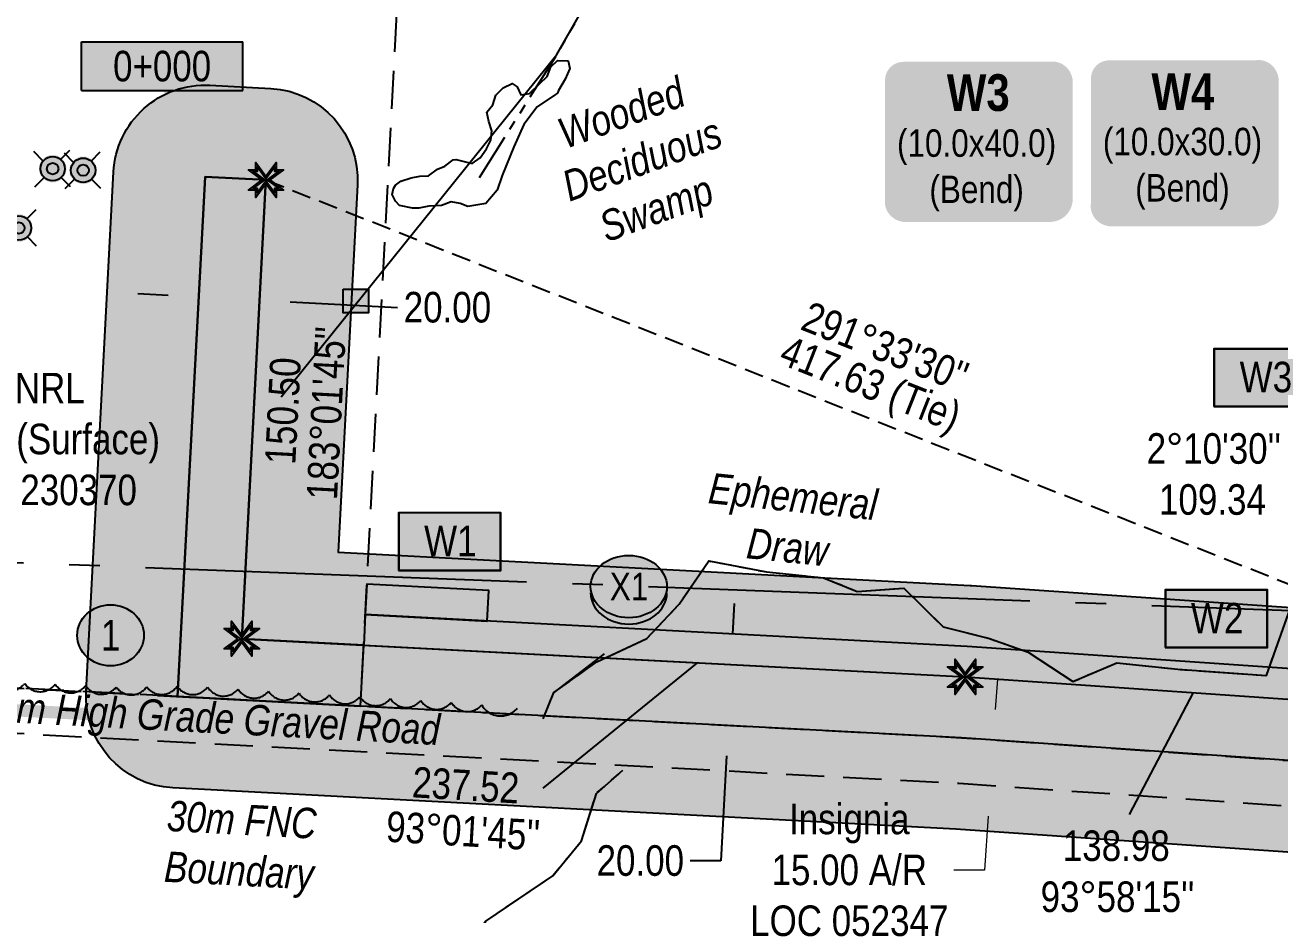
# Model space of a CAD drawing. Extents: x 328899 to 333357, y 6155734 to 6158534.
# Drawn here: x 331078.8 to 331490, y 6156564.6 to 6156856 of the extents above; entities that cross this region are included whole.
import ezdxf
from ezdxf.enums import TextEntityAlignment as Align

# ---------------------------------------------------------------- set-up
doc = ezdxf.new("R2010")
doc.units = 0
doc.header["$LTSCALE"] = 5
doc.header["$PDSIZE"] = 0.5
for name, pattern in [('0', [1, 1, 0]), ('foc-ACCESSROAD', [3.75, 2.5, -1.25]), ('foc-QUARTERLINE', [33, 25, -3, 2, -3]), ('foc-TIELINE', [1.875, 1.25, -0.625]), ('foc-TOPO-ephemeral', [6.25, 3.125, -0.625, 0.625, -0.625, 0.625, -0.625])]:
    doc.linetypes.add(name, pattern=pattern)
doc.layers.get('Defpoints').update_dxf_attribs({"color": 9})
for name, color, linetype in [('AS-ROADS', 254, 'Continuous'), ('AS-UNDERLAY-H', 141, 'Continuous'), ('C-WS', 13, 'foc-ACCESSROAD'), ('C-WS-S', 13, 'Continuous'), ('DETAIL-T', 7, 'Continuous'), ('F-AR', 190, 'foc-ACCESSROAD'), ('L-BD', 7, 'Continuous'), ('L-BD1', 253, 'Continuous'), ('L-MON', 1, 'Continuous'), ('L-QSEC', 8, 'foc-QUARTERLINE'), ('L-TIE', 7, 'foc-TIELINE'), ('P-CROSSINGS', 250, 'Continuous'), ('P-ELEVATION', 7, 'Continuous'), ('P-FNC BUFFER-H 30m', 51, 'Continuous'), ('P-FNC BUFFER-T', 40, 'Continuous'), ('P-PROPOSED', 10, 'Continuous'), ('P-PROPOSED-H', 21, 'Continuous'), ('P-TEMP-BLOCKS', 250, 'Continuous'), ('P-TEMP-BLUE', 146, 'Continuous'), ('P-TXT', 4, 'Continuous'), ('T-BUSH', 110, '0'), ('T-DRAW', 143, 'foc-TOPO-ephemeral'), ('T-WATER-T', 170, 'Continuous'), ('WETLAND', 143, 'Continuous'), ('WETLAND-T', 146, 'Continuous')]:
    doc.layers.add(name, color=color, linetype=linetype)
doc.layers.add('F-AR-T', color=190, linetype='Continuous', lineweight=9)
doc.layers.add('T-TEXT', color=48, linetype='Continuous', lineweight=18)
doc.layers.add('P-EXISTINGDISPO', color=175, linetype='Continuous', plot=False)
doc.layers.add('P-TEMP-BLUE-H', color=7, linetype='Continuous', true_color=0x99e6ff)
doc.styles.add('80', font='ARIALN.TTF', dxfattribs={"height": 10})
doc.styles.add('80CG', font='ARIALN.TTF', dxfattribs={"height": 10})
doc.styles.add('80L', font='ARIALN.TTF', dxfattribs={"height": 10})
doc.styles.add('80LS', font='ARIALNI.TTF', dxfattribs={"height": 10})
doc.styles.add('BOLD', font='ARIALNB.TTF')
doc.styles.add('Crossing', font='ARIALN.TTF', dxfattribs={"height": 10})
doc.styles.add('foc-LtypeFont', font='ARIALN.TTF', dxfattribs={"height": 7.349999999999999})
doc.styles.add('Legend', font='ARIALN.TTF')
doc.linetypes.add('foc-TOPO-flowdirection-NOLINE', pattern='A,0,[">",foc-LtypeFont,S=0.3,R=0,X=0,Y=-0.945],-20,[">",foc-LtypeFont,S=0.3,R=0,X=0,Y=-0.945],0', length=20)
doc.dimstyles.new('Compass 5 000', dxfattribs={"dimscale": 5, "dimtxt": 9, "dimasz": 2, "dimexe": 0.2, "dimexo": 0.0625, "dimgap": 0.5, "dimtad": 0, "dimtih": 1, "dimtoh": 1, "dimzin": 0, "dimdsep": 46, "dimtxsty": '80CG', "dimcen": 0.1, "dimse1": 1, "dimse2": 1, "dimclrd": 256, "dimclrt": 256, "dimaunit": 1, "dimadec": 4, "dimazin": 0, "dimtfac": 0.06, "dimtofl": 0, "dimtmove": 0, "dimatfit": 1, "dimfxl": 0.2, "dimtolj": 1, "dimtzin": 0, "dimlwd": -1, "dimarcsym": 0})

# ---------------------------------------------------------------- blocks, each defined once
blk = doc.blocks.new('*U38')
h = blk.add_hatch(color=111)
h.dxf.hatch_style = 1
h.paths.add_polyline_path([(-26.5, 8), (26.50000000000001, 7.999999999999999), (26.50000000000001, -8.000000000000004), (-26.5, -8)])
for p, q in [((-26.5, -8), (-26.5, 8)), ((-26.5, 8), (26.50000000000001, 7.999999999999999)), ((26.50000000000001, -8.000000000000004), (26.50000000000001, 7.999999999999999)), ((-26.5, -8), (26.50000000000001, -8.000000000000004))]:
    blk.add_line(p, q)
at = {"layer": 'P-ELEVATION', "color": 7, "flags": 128}
blk.add_lwpolyline([(0, 0, 9.999999999999998, 0, 0), (24.0722806114397, -36.80381464245291, 0, 0, 0)], format="xyseb", dxfattribs=at)
at = {"layer": 'P-ELEVATION', "style": 'Legend'}
blk.add_attdef('STATION', text='', height=10, dxfattribs=at).set_placement((0, 0), align=Align.MIDDLE_CENTER)
blk = doc.blocks.new('*D49')
at = {"layer": 'Defpoints', "color": 0, "transparency": 16777216}
for p in [(331396.130847974, 6156621.889639738), (331441.3405408706, 6156618.758263351), (331440.3034289852, 6156603.784812684)]:
    blk.add_point(p, dxfattribs=at)
at = {"layer": 'F-AR-T', "transparency": 16777216}
for p, q in [((331396.8218263562, 6156631.865738618), (331397.5128047385, 6156641.841837499)), ((331394.4027577064, 6156596.94009019), (331393.1803701812, 6156579.291696067)), ((331393.1803701812, 6156579.291696067), (331383.1803701812, 6156579.291696066))]:
    blk.add_line(p, q, dxfattribs=at)
for points in [[(331395.1591432095, 6156631.980901682), (331398.484509503, 6156631.750575555), (331396.130847974, 6156621.889639738)], [(331392.7400745596, 6156597.055253253), (331396.0654408531, 6156596.824927126), (331395.0937360886, 6156606.916189071)]]:
    blk.add_solid(points, dxfattribs=at)
at = {"layer": 'F-AR-T', "transparency": 16777216, "insert": (331348.8795516264, 6156579.291696067), "char_height": 10, "attachment_point": 5, "style": '80CG'}
blk.add_mtext('\\A1;Insignia\\P15.00 A/R\\PLOC 052347', dxfattribs=at)
blk = doc.blocks.new('*D52')
at = {"layer": 'Defpoints', "color": 0, "transparency": 16777216}
for p in [(331137.4514500679, 6156799.737506468), (331157.419834824, 6156798.68561601), (331155.6953231297, 6156765.948639677)]:
    blk.add_point(p, dxfattribs=at)
at = {"layer": 'P-TXT', "transparency": 16777216}
for p, q in [((331125.7407843139, 6156767.526578701), (331115.7546302541, 6156768.052627266)), ((331165.6814771895, 6156765.422591111), (331200.8300299325, 6156763.571042891))]:
    blk.add_line(p, q, dxfattribs=at)
for points in [[(331125.8284590749, 6156769.190937712), (331125.6531095529, 6156765.862219691), (331135.7269383736, 6156767.000530135)], [(331165.7691519505, 6156767.086950121), (331165.5938024285, 6156763.758232101), (331155.6953231297, 6156765.948639677)]]:
    blk.add_solid(points, dxfattribs=at)
at = {"layer": 'P-TXT', "transparency": 16777216, "insert": (331217.2215715424, 6156763.571042892), "char_height": 10, "attachment_point": 5, "style": '80CG'}
blk.add_mtext('\\A1;20.00', dxfattribs=at)
blk = doc.blocks.new('WC2')
at = {"layer": 'L-MON'}
h = blk.add_hatch(color=255, dxfattribs=at)
h.dxf.hatch_style = 1
edge = h.paths.add_edge_path()
edge.add_arc((0, 0), 0.9, 0, 360)
at = {"layer": 'L-MON', "color": 13, "flags": 128}
for points in [[(-0.6221317521849414, 0.5029434191528708), (-1.231742929972825, 1.120400313986465)], [(0.520062408526428, 0.6078939803410321), (1.126191209594253, 1.206321005010977)], [(-1.178786742850207, -1.184577638516203), (-0.558809822468902, -0.5724784557241946)], [(1.159155713539803, -1.184577638516203), (0.5567817565752193, -0.5744511079974473)]]:
    blk.add_lwpolyline(points, dxfattribs=at)
at = {"layer": 'L-MON', "color": 13}
for radius in [0.8, 0.3730220647719884]:
    blk.add_circle((0, 0), radius, dxfattribs=at)
blk = doc.blocks.new('TEMP')
h = blk.add_hatch(color=255)
h.dxf.hatch_style = 1
h.paths.add_polyline_path([(-5.274161e-10, 0.2514284397220763), (-0.6656854269836912, 1.152061669657268), (-0.6656854269836914, 0.6656854303339061), (-1.152061663105632, 0.6656854303339061), (-0.2514284404497629, 5.273253e-10), (-1.152061661774314, -0.665685419564579), (-0.6656854224511335, -0.6656854195645793), (-0.6656854224511335, -1.152061655686338), (-5.273251e-10, -0.2514284436956587), (0.6656854183820542, -1.152061663420681), (0.6656854183820542, -0.6656854208922597), (1.152061656810019, -0.6656854053035205), (0.2514284429676993, 5.273253e-10), (1.152061671303363, 0.6656854258011663), (0.6656854287749412, 0.6656854258011663), (0.6656854131859291, 1.15206166422904)])
h.paths.add_polyline_path([(0.5656854229146121, 0.8485281473411305), (0.5656854319800914, 0.5656854258011663), (0.8485281444547581, 0.5656854258011663), (0.0831890339399251, 0), (0.8485281399220186, -0.5656854150320215), (0.5656854183820542, -0.5656854240973189), (0.5656854183820542, -0.8485281365719859), (0, -0.08318903609469999), (-0.5656854224511337, -0.8485281320390644), (-0.5656854224511337, -0.5656854195645792), (-0.8485281349258001, -0.5656854195645794), (-0.0831890328488955, 0), (-0.8485281394583584, 0.5656854303339058), (-0.5656854269836913, 0.5656854303339061), (-0.5656854269836913, 0.8485281428085727), (0, 0.0831890306941206)], flags=16)
h = blk.add_hatch(color=1)
h.dxf.hatch_style = 1
h.paths.add_polyline_path([(0, 0.0831890306941205), (-0.5656854269836911, 0.8485281428085727), (-0.5656854269836912, 0.5656854303339061), (-0.8485281394583578, 0.5656854303339061), (-0.0831890328488953, -1e-16), (-0.8485281349258001, -0.5656854195645793), (-0.5656854224511337, -0.5656854195645793), (-0.5656854224511337, -0.848528132039064), (0, -0.08318903609469999), (0.5656854183820542, -0.8485281365719856), (0.5656854183820542, -0.5656854240973191), (0.8485281399220184, -0.5656854150320213), (0.0831890339399251, -1e-16), (0.8485281444547581, 0.5656854258011663), (0.5656854319800914, 0.5656854258011663), (0.5656854229146121, 0.8485281473411308)])
at = {"color": 1}
for p, q in [((-0.0831890328488953, 0), (0.0831890339399252, 0)), ((0, 0.0831890306941205), (0, -0.08318903609469999))]:
    blk.add_line(p, q, dxfattribs=at)
at = {"color": 255, "flags": 128}
blk.add_lwpolyline([(-0.251428440449763, 5.27325e-10), (-1.152061663105632, 0.6656854303339061), (-0.6656854269836914, 0.6656854303339061), (-0.6656854269836914, 1.152061669657268), (-5.274159999999999e-10, 0.2514284397220763), (0.6656854131859291, 1.15206166422904), (0.6656854287749412, 0.6656854258011663), (1.152061671303363, 0.6656854258011663), (0.2514284429676991, 5.27325e-10), (1.152061656810019, -0.6656854053035204), (0.6656854183820542, -0.6656854208922596), (0.6656854183820542, -1.152061663420681), (-5.27325e-10, -0.2514284436956586), (-0.6656854224511335, -1.152061655686338), (-0.6656854224511335, -0.6656854195645793), (-1.152061661774314, -0.6656854195645793)], close=True, dxfattribs=at)
at = {"color": 1, "flags": 128}
blk.add_lwpolyline([(-0.0831890328488953, 0), (-0.8485281394583578, 0.5656854303339061), (-0.5656854269836913, 0.5656854303339061), (-0.5656854269836913, 0.8485281428085727), (0, 0.0831890306941205), (0.5656854229146121, 0.8485281473411305), (0.5656854319800914, 0.5656854258011663), (0.8485281444547581, 0.5656854258011663), (0.0831890339399252, 0), (0.8485281399220184, -0.5656854150320214), (0.5656854183820542, -0.5656854240973189), (0.5656854183820542, -0.8485281365719856), (0, -0.08318903609469999), (-0.5656854224511335, -0.848528132039064), (-0.5656854224511335, -0.5656854195645792), (-0.8485281349258001, -0.5656854195645792)], close=True, dxfattribs=at)
blk = doc.blocks.new('*U65')
at = {"layer": 'P-ELEVATION'}
h = blk.add_hatch(color=111, dxfattribs=at)
h.dxf.hatch_style = 1
edge = h.paths.add_edge_path()
edge.add_ellipse((0, 0), major_axis=(-10.94338366431845, 0), ratio=0.9137941524069553, start_angle=0, end_angle=360)
at = {"layer": 'P-ELEVATION', "color": 7, "flags": 128}
blk.add_lwpolyline([(0, 0, 5.000000000000001, 0, 0), (32.50822499018151, -10.55989842207915, 0, 0, 0)], format="xyseb", dxfattribs=at)
at = {"layer": 'P-ELEVATION', "color": 7}
blk.add_ellipse((0, 0), major_axis=(-10.94338366431845, 0), ratio=0.9137941524069553, dxfattribs=at)
at = {"layer": 'P-ELEVATION', "style": '80'}
blk.add_attdef('BEND', text='', height=10, dxfattribs=at).set_placement((0, 0), align=Align.MIDDLE_CENTER)
blk = doc.blocks.new('Temporary Area')
at = {"true_color": 0x99e6ff}
h = blk.add_hatch(color=141, dxfattribs=at)
h.dxf.hatch_style = 1
h.paths.add_polyline_path([(-16.82711371331243, -9.436567862801894), (16.33187767662457, -9.436567862801894), (16.33187767662457, 9.053714016554295), (-16.82711371331243, 9.053714016554295)])
at = {"color": 250}
for points in [[(-17.02711371331247, -9.636567862801712), (16.53187767662462, -9.636567862801712), (16.53187767662462, 9.253714016554113), (-17.02711371331247, 9.253714016554113)], [(-16.92711371331245, -9.536567862801803), (16.43187767662459, -9.536567862801803), (16.43187767662459, 9.153714016554204), (-16.92711371331245, 9.153714016554204)]]:
    blk.add_lwpolyline(points, close=True, dxfattribs=at)
at = {"color": 250, "style": '80L'}
blk.add_attdef('TEMPORARY', text='', height=9, dxfattribs=at).set_placement((0.001048257894581184, -0.1484938545327168), align=Align.MIDDLE_CENTER)
blk = doc.blocks.new('*U68')
at = {"true_color": 0x99e6ff}
h = blk.add_hatch(color=141, dxfattribs=at)
edge = h.paths.add_edge_path()
edge.add_line((-23.99999999999999, -34.37422213796526), (23.99999999999998, -34.37422213796526))
edge.add_arc((23.99999999999998, -28.37422213796526), 6, 270, 360)
edge.add_line((29.99999999999998, -28.37422213796526), (29.99999999999998, 12.5))
edge.add_arc((23.99999999999998, 12.5), 6, 0, 90)
edge.add_line((23.99999999999998, 18.5), (-23.99999999999998, 18.5))
edge.add_arc((-23.99999999999998, 12.5), 6, 90, 180)
edge.add_line((-29.99999999999998, 12.5), (-29.99999999999999, -28.37422213796526))
edge.add_arc((-23.99999999999999, -28.37422213796526), 6.000000000000004, 180, 270)
at = {"color": 250, "flags": 128}
blk.add_lwpolyline([(-23.99999999999999, -34.37422213796526, 3, 3, 0), (23.99999999999998, -34.37422213796526, 3, 3, 0.414213562373095), (29.99999999999998, -28.37422213796526, 3, 3, 0), (29.99999999999998, 12.5, 3, 0, 0.414213562373095), (23.99999999999998, 18.5, 0, 0, 0), (-23.99999999999998, 18.5, 0, 0, 0.414213562373095), (-29.99999999999998, 12.5, 0, 0, 0), (-29.99999999999999, -28.37422213796526, 0, 3, 0.414213562373095)], format="xyseb", close=True, dxfattribs=at)
at = {"flags": 128}
blk.add_lwpolyline([(-17.86030001611709, -9.179961117798744, 0, 7.5, 0), (-3.398394867633905e-15, 0, 0, 0, 0)], format="xyseb", dxfattribs=at)
at = {"color": 250}
for tag, p, height, style in [('TEMP_AREA_W1_001', (-9.212824010914055, 2.244292974654144), 12, 'BOLD'), ('ENTER_TEXT_001', (-30.65893587994544, -12.62358668049049), 9, '80')]:
    blk.add_attdef(tag, p, '', height=height, dxfattribs=dict(at, style=style))
blk = doc.blocks.new('*U69')
at = {"true_color": 0x99e6ff}
h = blk.add_hatch(color=141, dxfattribs=at)
edge = h.paths.add_edge_path()
edge.add_line((-23.99999999999999, -32.44941160175949), (23.99999999999998, -32.44941160175949))
edge.add_arc((23.99999999999998, -26.44941160175949), 6, 270, 360)
edge.add_line((29.99999999999998, -26.44941160175949), (29.99999999999998, 12.5))
edge.add_arc((23.99999999999998, 12.5), 6, 0, 90)
edge.add_line((23.99999999999998, 18.5), (-23.99999999999998, 18.5))
edge.add_arc((-23.99999999999998, 12.5), 6, 90, 180)
edge.add_line((-29.99999999999998, 12.5), (-29.99999999999999, -26.44941160175949))
edge.add_arc((-23.99999999999999, -26.44941160175949), 6.000000000000004, 180, 270)
at = {"color": 250, "flags": 128}
blk.add_lwpolyline([(-23.99999999999999, -32.44941160175949, 3, 3, 0), (23.99999999999998, -32.44941160175949, 3, 3, 0.414213562373095), (29.99999999999998, -26.44941160175949, 3, 3, 0), (29.99999999999998, 12.5, 3, 0, 0.414213562373095), (23.99999999999998, 18.5, 0, 0, 0), (-23.99999999999998, 18.5, 0, 0, 0.414213562373095), (-29.99999999999998, 12.5, 0, 0, 0), (-29.99999999999999, -26.44941160175949, 0, 3, 0.414213562373095)], format="xyseb", close=True, dxfattribs=at)
at = {"flags": 128}
blk.add_lwpolyline([(-17.86030001611709, -9.179961117798744, 0, 7.5, 0), (-3.398394867633905e-15, 0, 0, 0, 0)], format="xyseb", dxfattribs=at)
at = {"color": 250}
for tag, p, height, style in [('TEMP_AREA_W1_001', (-9.212824010914055, 2.244292974654144), 12, 'BOLD'), ('ENTER_TEXT_001', (-30.65893587994544, -12.62358668049049), 9, '80')]:
    blk.add_attdef(tag, p, '', height=height, dxfattribs=dict(at, style=style))
blk = doc.blocks.new('xing2')
h = blk.add_hatch(color=50)
h.dxf.hatch_style = 1
edge = h.paths.add_edge_path()
edge.add_ellipse((0, 0), major_axis=(-12.5, 0), ratio=0.8162973455633619, start_angle=0, end_angle=360)
h = blk.add_hatch(color=250)
h.dxf.hatch_style = 1
edge = h.paths.add_edge_path()
edge.add_ellipse((0, -2.047489049626165), major_axis=(-12.5, 0), ratio=0.8162973455633619, start_angle=0, end_angle=180)
edge.add_line((12.5, -2.047489049626165), (12.5, 0))
edge.add_ellipse((0, 0), major_axis=(-12.5, 0), ratio=0.8162973455633619, start_angle=0, end_angle=180, ccw=False)
edge.add_line((-12.5, 0), (-12.5, -2.047489049626165))
at = {"color": 250}
blk.add_ellipse((0, 0), major_axis=(-12.5, 0), ratio=0.8162973455633619, dxfattribs=at)
blk.add_ellipse((0, -2.047489049626165), major_axis=(-12.5, 0), ratio=0.8162973455633619, start_param=0, end_param=3.141592653589793, dxfattribs=at)
at = {"color": 250, "style": 'Crossing'}
blk.add_attdef('CROSSING', text='', height=9, dxfattribs=at).set_placement((0.08916442567715421, 0.0199513138486509), align=Align.MIDDLE_CENTER)
at = {"color": 250, "style": 'Crossing', "flags": 1}
for tag, p in [('OWNER', (0.08916442567715421, -12.49201765665748)), ('DESCRIPTION', (0.08916442567715421, -25.770021277247)), ('LOCATION', (0.08916442567715421, -39.30337514164421)), ('DWG_REF', (0.08916442567715421, -52.83672900604233))]:
    blk.add_attdef(tag, text='', height=9, dxfattribs=at).set_placement(p, align=Align.MIDDLE_CENTER)
blk = doc.blocks.new('*D89')
at = {"layer": 'Defpoints', "color": 0, "transparency": 16777216}
for p in [(331310.1916441294, 6156646.615371146), (331320.6012988269, 6156646.066877975), (331319.5500108577, 6156626.114861575)]:
    blk.add_point(p, dxfattribs=at)
at = {"layer": 'P-TXT', "transparency": 16777216}
for p, q in [((331310.7178223477, 6156656.601518375), (331311.2440005659, 6156666.587665604)), ((331308.6141779419, 6156616.677207517), (331306.8050182646, 6156582.341816442)), ((331306.8050182646, 6156582.341816442), (331296.8050182645, 6156582.341816442))]:
    blk.add_line(p, q, dxfattribs=at)
for points in [[(331309.0534644761, 6156656.689214745), (331312.3821802192, 6156656.513822005), (331310.1916441294, 6156646.615371146)], [(331306.9498200704, 6156616.764903886), (331310.2785358134, 6156616.589511147), (331309.1403561602, 6156626.663354746)]]:
    blk.add_solid(points, dxfattribs=at)
at = {"layer": 'P-TXT', "transparency": 16777216, "insert": (331280.4134766546, 6156582.341816443), "char_height": 10, "attachment_point": 5, "style": '80CG'}
blk.add_mtext('\\A1;20.00', dxfattribs=at)

msp = doc.modelspace()

# ---------------------------------------------------------------- hatches: boundary and pattern name
at = {"layer": 'AS-UNDERLAY-H'}
h = msp.add_hatch(color=256, dxfattribs=at)
h.dxf.hatch_style = 1
h.paths.add_polyline_path([(331183.018857161, 6156769.563629621), (331191.3338202525, 6156769.563629621), (331191.3338202525, 6156761.850110744), (331183.018857161, 6156761.850110744)])
at = {"layer": 'P-FNC BUFFER-H 30m'}
h = msp.add_hatch(color=256, dxfattribs=at)
h.dxf.hatch_style = 1
edge = h.paths.add_edge_path()
edge.add_line((332289.7991800788, 6157024.455559641), (332365.1867787196, 6156864.436049231))
edge.add_line((332365.1867787196, 6156864.436049231), (332459.791656351, 6156909.008017061))
edge.add_arc((332472.5752728845, 6156881.874539749), 29.99410680017081, 25.226913907498613, 115.22691390715539, ccw=False)
edge.add_line((332499.7087501967, 6156894.658156282), (332506.1005584634, 6156881.091417626))
edge.add_arc((332478.9670811515, 6156868.307801092), 29.99410680019611, -64.7735195665457, 25.22691390934449, ccw=False)
edge.add_line((332491.7504924048, 6156841.174227065), (332351.9198955119, 6156775.295989863))
edge.add_arc((332339.1364842584, 6156802.429563889), 29.99410679973987, 205.2252623869749, 295.2264804338565, ccw=False)
edge.add_line((332312.0026384766, 6156789.646729467), (332238.7474642746, 6156945.143901236))
edge.add_line((332238.7474642746, 6156945.143901237), (331695.5779360043, 6156689.228027062))
edge.add_arc((331682.7939931321, 6156716.361350621), 29.99410679971202, 267.81965160257363, 295.2276030149962, ccw=False)
edge.add_line((331681.6528651051, 6156686.388958832), (331577.7790465242, 6156690.343709148))
edge.add_line((331577.7790465242, 6156690.343709148), (331574.9335603773, 6156610.512903241))
edge.add_arc((331544.9584890768, 6156611.581333519), 29.99410679998337, 266.0378283350558, 357.9586156875975, ccw=False)
edge.add_line((331542.8859611478, 6156581.658915991), (331383.823260166, 6156592.676137107))
edge.add_line((331383.823260166, 6156592.676137107), (331127.2556621232, 6156606.194892488))
edge.add_arc((331128.8338866906, 6156636.14744914), 29.9941068002374, 176.9845718745848, 266.98382800908223, ccw=False)
edge.add_line((331098.881309552, 6156637.725284835), (331107.8488527805, 6156807.959125333))
edge.add_arc((331137.8014299191, 6156806.381289638), 29.994106799993, 86.98457187189712, 176.9845718745848, ccw=False)
edge.add_line((331139.3792656165, 6156836.333866776), (331159.3476503755, 6156835.281976311))
edge.add_arc((331157.7698146782, 6156805.329399171), 29.9941068007608, -3.0154281254210105, 86.98457187210158, ccw=False)
edge.add_line((331187.7223918167, 6156803.751563475), (331181.3845406067, 6156683.438036762))
edge.add_line((331181.3845406066, 6156683.438036762), (331388.4439858273, 6156672.527906213))
edge.add_arc((331386.8657612912, 6156642.57534956), 29.99410679952287, 86.03782839663091, 86.98382806879061, ccw=False)
edge.add_line((331388.938289188, 6156672.49776709), (331496.8414743954, 6156665.02402722))
edge.add_line((331496.8414743954, 6156665.02402722), (331499.630564349, 6156743.272624177))
edge.add_arc((331529.6056356496, 6156742.204193898), 29.99410680004152, 87.81965159912988, 177.9586156876015, ccw=False)
edge.add_line((331530.7467636784, 6156772.176585687), (331672.5148485456, 6156766.779100682))
edge.add_line((331672.5148485456, 6156766.779100682), (332212.7154244664, 6157021.29620406))
edge.add_line((332212.7154244662, 6157021.29620406), (332247.9749435509, 6157037.907560405))
edge.add_line((332247.9749435509, 6157037.907560406), (332249.8823158264, 6157038.806155775))
edge.add_arc((332262.6654609548, 6157011.67245637), 29.99410679994406, 25.225830092916112, 115.22591847965961, ccw=False)
at = {"layer": 'P-PROPOSED-H'}
h = msp.add_hatch(color=256, dxfattribs=at)
h.dxf.hatch_style = 1
h.paths.add_polyline_path([(332262.6654609549, 6157011.67245637), (332350.8364046757, 6156824.518713567), (332472.5752728846, 6156881.874539749), (332478.9670811514, 6156868.307801093), (332339.1364842585, 6156802.429563889), (332253.0982176451, 6156985.061129072), (332234.022, 6156976.073999997), (331682.7939931342, 6156716.361350622), (331548.8749999995, 6156721.459999998), (331544.9584890768, 6156611.581333519), (331385.6487608224, 6156622.61566458), (331128.8338866906, 6156636.14744914), (331137.8014299191, 6156806.381289638), (331157.7698146781, 6156805.329399172), (331149.854148256, 6156655.063684189), (331386.8657612598, 6156642.575349561), (331525.7116832031, 6156632.958411002), (331529.6056356495, 6156742.204193897), (331678.6824068707, 6156736.528447921), (332225.4993697854, 6156994.162881655), (332260.7580886736, 6157010.773860999)])
at = {"layer": 'P-TEMP-BLUE-H'}
h = msp.add_hatch(color=256, dxfattribs=at)
h.dxf.hatch_style = 1
h.paths.add_polyline_path([(332262.6654609547, 6157011.67245637), (332258.4005437866, 6157020.715200161), (332221.2383214096, 6157003.207448089), (331676.6265540959, 6156746.611998868), (331519.9709534745, 6156752.576290848), (331516.0882802673, 6156643.646949737), (331387.4742614817, 6156652.555192052), (331190.3168356943, 6156662.943577146), (331189.7908904621, 6156652.959384765), (331386.8657612602, 6156642.575349561), (331525.7116832034, 6156632.958410996), (331529.6056356495, 6156742.204193897), (331678.6824068707, 6156736.528447921), (332225.4993697857, 6156994.162881649)])
h = msp.add_hatch(color=256, dxfattribs=at)
h.dxf.hatch_style = 1
h.paths.add_polyline_path([(331230.7796527527, 6156670.823463152), (331190.8427809267, 6156672.927769447), (331190.3168356927, 6156662.943577066), (331230.2535778942, 6156660.839277642)])

# ---------------------------------------------------------------- linework, layer by layer
at = {"layer": 'AS-ROADS', "const_width": 3.999999999999905, "flags": 128}
msp.add_lwpolyline([(331393.3028647092, 6156614.509047233), (331216.873, 6156625.011), (331188.7419999965, 6156626.291999988), (331161.6759999992, 6156627.329), (331134.532, 6156628.733999988), (331103.858, 6156630.128999988), (331067.356, 6156632.059999987), (331034.864, 6156633.591), (330989.0699999965, 6156635.79), (330961.993, 6156637.056), (330924.74, 6156638.687), (330894.2169999965, 6156640.342999988), (330868.267, 6156641.823999988), (330666.8251733569, 6156652.201900042)], dxfattribs=at)
at = {"layer": 'AS-UNDERLAY-H'}
msp.add_lwpolyline([(331183.018857161, 6156769.563629621), (331191.3338202525, 6156769.563629621), (331191.3338202525, 6156761.850110744), (331183.018857161, 6156761.850110744)], close=True, dxfattribs=at)
at = {"layer": 'C-WS', "flags": 128}
msp.add_lwpolyline([(330941.6199999965, 6156917.55), (330925.8469999965, 6156903.356), (330912.3609999965, 6156647.557), (331188.7389999992, 6156632.991), (331202.477, 6156893.784), (331193.017, 6156904.287999988)], close=True, dxfattribs=at)
at = {"layer": 'F-AR', "flags": 128}
msp.add_lwpolyline([(330667.1521826097, 6156660.652103484), (331385.6487608225, 6156622.615664583), (331544.9584890789, 6156611.581333519), (331614.4932855, 6156608.920105938), (331613.9188238502, 6156593.930814205), (331543.0244179094, 6156596.647352931), (331384.7325146697, 6156607.646099154), (330666.5721956753, 6156645.664736849)], dxfattribs=at)
at = {"layer": 'L-QSEC', "flags": 128}
msp.add_lwpolyline([(330788.5052491604, 6156690.880032782), (331594.5002907182, 6156660.460317033)], dxfattribs=at)
at = {"layer": 'L-TIE', "flags": 128}
msp.add_lwpolyline([(331157.7698146781, 6156805.329399175), (331546.135, 6156651.974)], dxfattribs=at)
at = {"layer": 'P-EXISTINGDISPO', "flags": 128}
msp.add_lwpolyline([(331189.7908904618, 6156652.959384767), (331149.854148256, 6156655.063684192), (331157.7698146781, 6156805.329399175), (331137.8014299191, 6156806.38128964), (331128.8338866906, 6156636.147449142), (331188.7389999992, 6156632.991)], close=True, dxfattribs=at)
at = {"layer": 'P-FNC BUFFER-H 30m', "flags": 128}
msp.add_lwpolyline([(331542.8859611478, 6156581.658915994), (331383.823260166, 6156592.676137111), (331127.2556621233, 6156606.19489249, -0.4142097597764388), (331098.881309552, 6156637.725284838), (331107.8488527804, 6156807.959125336, -0.4142135623851456), (331139.3792656165, 6156836.33386678), (331159.3476503755, 6156835.281976313, -0.4142135623672247), (331187.7223918167, 6156803.751563478), (331181.3845406066, 6156683.438036765), (331388.4439858273, 6156672.527906215, -0.004127725693082529), (331388.938289188, 6156672.497767093), (331496.8414743954, 6156665.024027222)], format="xyb", dxfattribs=at)
at = {"layer": 'P-PROPOSED', "flags": 128}
msp.add_lwpolyline([(332262.6654609549, 6157011.672456373), (332350.8364046757, 6156824.518713569), (332472.5752728846, 6156881.874539751), (332478.9670811514, 6156868.307801095), (332339.1364842585, 6156802.429563891), (332253.0982176451, 6156985.061129075), (332234.022, 6156976.074), (331682.7939931342, 6156716.361350625), (331548.8749999995, 6156721.46), (331544.9584890768, 6156611.581333523), (331385.6487608224, 6156622.615664583), (331128.8338866906, 6156636.147449142), (331137.8014299191, 6156806.38128964), (331157.7698146781, 6156805.329399175), (331149.854148256, 6156655.063684192), (331386.8657612598, 6156642.575349564), (331525.7116832031, 6156632.958411005), (331529.6056356495, 6156742.2041939), (331678.6824068707, 6156736.528447924), (332225.4993697854, 6156994.162881658), (332260.7580886736, 6157010.773861001)], close=True, dxfattribs=at)
at = {"layer": 'P-TEMP-BLUE', "flags": 128}
msp.add_lwpolyline([(332258.4005437871, 6157020.715200163), (332221.2383214096, 6157003.207448092), (331676.6265540959, 6156746.611998872), (331519.9709534745, 6156752.576290851), (331516.0882802673, 6156643.646949741), (331387.4742614817, 6156652.555192055), (331190.3168356943, 6156662.943577148), (331189.7908904621, 6156652.959384767), (331386.8657612602, 6156642.575349564), (331525.7116832034, 6156632.958411), (331529.6056356495, 6156742.2041939), (331678.6824068707, 6156736.528447924), (332225.4993697857, 6156994.162881653), (332262.6654609553, 6157011.672456373)], dxfattribs=at)
msp.add_lwpolyline([(331190.3168356927, 6156662.943577148), (331230.2535778942, 6156660.839277725), (331230.7796527527, 6156670.823463276), (331190.8427809267, 6156672.927769529)], close=True, dxfattribs=at)
at = {"layer": 'T-BUSH', "flags": 128}
msp.add_lwpolyline([(330839.5005130413, 6156653.652557688, 0.52056705), (330849.4924908075, 6156653.305087923, 0.52056705), (330859.4883495524, 6156653.095923478, 0.52056705), (330869.4489979252, 6156652.300413923, 0.52056705), (330879.3976466128, 6156651.30777542, 0.52056705), (330889.3539954366, 6156650.396020561, 0.52056705), (330899.3307329681, 6156649.898508964, 0.52056705), (330909.3286082305, 6156649.839925375, 0.52056705), (330919.324547796, 6156649.647139439, 0.52056705), (330929.3199492465, 6156649.417157725, 0.52056705), (330939.3178913668, 6156649.427304041, 0.52056705), (330949.3159212543, 6156649.445746228, 0.52056705), (330959.1430194903, 6156647.768007469, 0.52056705), (330968.9973113734, 6156646.468997013, 0.52056705), (330978.9918191458, 6156646.734997394, 0.52056705), (330988.9758403171, 6156646.644794959, 0.52056705), (330998.935587118, 6156645.770503485, 0.52056705), (331008.8953339147, 6156644.896212034, 0.52056705), (331018.8557896991, 6156644.031338017, 0.52056705), (331028.8341733313, 6156643.404599036, 0.52056705), (331038.8125569669, 6156642.777859933, 0.52056705), (331048.7866853505, 6156642.092809098, 0.52056705), (331058.7502852688, 6156641.263581456, 0.52056705), (331068.725151229, 6156640.649035019, 0.52056705), (331078.7208169355, 6156640.430840545, 0.52056705), (331088.7151774556, 6156640.174542911, 0.52056705), (331098.7022483895, 6156639.70618837, 0.52056705), (331108.6893193234, 6156639.23783383, 0.52056705), (331118.68340106, 6156639.29514863, 0.52056705), (331128.6794103433, 6156639.496990703, 0.52056705), (331138.6642479807, 6156639.245304439, 0.52056705), (331148.637627307, 6156638.543416574, 0.52056705), (331158.6128506259, 6156637.869622648, 0.52056705), (331168.5924085005, 6156637.261867332, 0.52056705), (331178.5719663744, 6156636.65411206, 0.52056705), (331188.5515242483, 6156636.046356811, 0.52056705), (331198.5310821221, 6156635.438601551, 0.52056705), (331208.510639996, 6156634.830846291, 0.52056705), (331218.4901978665, 6156634.223091018, 0.52056705), (331228.4505797168, 6156633.36360399, 0.52056705), (331240.1244370606, 6156632.29492434, 0.52056705)], format="xyb", dxfattribs=at)
at = {"layer": 'T-DRAW', "flags": 128}
for points in [[(331248.611, 6156628.801), (331252.111, 6156637.408), (331266.1519999967, 6156647.478), (331282.524, 6156655.092999988), (331293.172, 6156666.377), (331302.8909999967, 6156680.555), (331321.761, 6156676.928999987), (331340.419, 6156675.013999988), (331351.5199999967, 6156670.580999988), (331366.7329999967, 6156671.65), (331379.6579999967, 6156658.905), (331394.841, 6156655.111), (331407.4499999967, 6156650.673), (331422.1359999967, 6156641.012), (331436.502, 6156647.155), (331456.515, 6156645.056999988), (331485.574, 6156643.047), (331499.9819999963, 6156683.677), (331505.6579999963, 6156698.152), (331500.143, 6156707.777), (331506.597, 6156722.011), (331511.4429999963, 6156734.142), (331511.459, 6156734.126), (331514.031, 6156749.803), (331513.0919999963, 6156761.529), (331517.663, 6156767.966), (331516.637, 6156777.583), (331513.313, 6156788.177), (331516.855, 6156787.035), (331528.5499999963, 6156805.062), (331538.0949999962, 6156818.145), (331546.378, 6156836.273), (331552.566, 6156847.36), (331561.5179999963, 6156852.714), (331564.7959999962, 6156869.665), (331574.64, 6156894.283), (331595.6279999963, 6156909.379), (331613.605, 6156919.759000059), (331627.1859999963, 6156933.282), (331648.0089999963, 6156954.767), (331671.306, 6156968.665), (331692.697, 6156972.293), (331713.9389999963, 6156976.474), (331744.852, 6156983.76800006)], [(331252.776, 6156872.824), (331260.3799999965, 6156859.187999988), (331253.058, 6156846.401), (331225.944, 6156803.361999988)], [(331011.8659999965, 6156417.673999988), (331024.286, 6156428.236), (331042.3469999991, 6156424.340000056), (331052.833, 6156423.705999988), (331068.4439999962, 6156425.871), (331072.11, 6156453.581999988), (331075.384, 6156475.458999988), (331090.8299999965, 6156482.317), (331115.8539999965, 6156480.502), (331145.8719999965, 6156483.658), (331169.0979999965, 6156498.344000038), (331194.499, 6156507.456000044), (331215.0849999993, 6156528.9), (331220.994, 6156548.633999988), (331229.846, 6156562.533), (331251.786, 6156577.45), (331261.0949999965, 6156588.84), (331266.0659999965, 6156604.405), (331274.6839999993, 6156611.977)]]:
    msp.add_lwpolyline(points, dxfattribs=at)
at = {"layer": 'T-DRAW', "linetype": 'foc-TOPO-flowdirection-NOLINE', "flags": 128}
for points in [[(331268.6200257948, 6156650.157111595), (331252.111, 6156637.408), (331266.1519999967, 6156647.478), (331282.524, 6156655.092999988), (331293.172, 6156666.377), (331302.8909999967, 6156680.555), (331321.761, 6156676.928999987), (331340.419, 6156675.013999988), (331351.5199999967, 6156670.580999988), (331366.7329999967, 6156671.65), (331379.6579999967, 6156658.905), (331394.841, 6156655.111), (331407.4499999967, 6156650.673), (331422.1359999967, 6156641.012), (331436.502, 6156647.155), (331456.515, 6156645.056999988), (331485.574, 6156643.047), (331499.9819999963, 6156683.677), (331505.6579999963, 6156698.152), (331500.143, 6156707.777), (331506.597, 6156722.011), (331511.4429999963, 6156734.142), (331511.459, 6156734.126), (331514.031, 6156749.803), (331513.0919999963, 6156761.529), (331517.663, 6156767.966), (331516.637, 6156777.583), (331513.313, 6156788.177), (331516.855, 6156787.035), (331528.5499999963, 6156805.062), (331538.0949999962, 6156818.145), (331546.378, 6156836.273), (331552.566, 6156847.36), (331561.5179999963, 6156852.714), (331564.7959999962, 6156869.665), (331574.64, 6156894.283), (331595.6279999963, 6156909.379), (331613.605, 6156919.759000059), (331627.1859999963, 6156933.282), (331648.0089999963, 6156954.767), (331671.306, 6156968.665), (331692.697, 6156972.293), (331713.9389999963, 6156976.474), (331744.852, 6156983.76800006)], [(331162.7373568143, 6156734.308358449), (331253.058, 6156846.401), (331260.3799999965, 6156859.187999988), (331252.776, 6156872.824)], [(331011.8659999965, 6156417.673999988), (331024.286, 6156428.236), (331042.3469999991, 6156424.340000056), (331052.833, 6156423.705999988), (331068.4439999962, 6156425.871), (331072.11, 6156453.581999988), (331075.384, 6156475.458999988), (331090.8299999965, 6156482.317), (331115.8539999965, 6156480.502), (331145.8719999965, 6156483.658), (331169.0979999965, 6156498.344000038), (331194.499, 6156507.456000044), (331215.0849999993, 6156528.9), (331220.994, 6156548.633999988), (331229.846, 6156562.533), (331251.786, 6156577.45), (331261.0949999965, 6156588.84), (331266.0659999965, 6156604.405), (331274.6839999993, 6156611.977)]]:
    msp.add_lwpolyline(points, dxfattribs=at)
at = {"layer": 'WETLAND'}
msp.add_lwpolyline([(331253.2596073089, 6156833.708652865), (331252.6365286643, 6156833.346395492), (331246.6189286677, 6156829.24349546), (331242.2424286712, 6156823.499395438), (331238.9601286732, 6156816.114095422), (331235.1307286762, 6156806.814095448), (331233.5692596978, 6156801.973244363), (331229.8323286825, 6156797.585495371), (331223.921628689, 6156796.600395342), (331221.3885286882, 6156797.585495324), (331218.4332286932, 6156798.148495315), (331215.289528696, 6156796.921895294), (331211.1316286994, 6156796.710695266), (331207.8000287015, 6156796.077595252), (331205.7676287048, 6156796.037495238), (331201.5029287048, 6156796.932795216), (331200.1566287128, 6156798.332295205), (331199.073228714, 6156800.582395203), (331199.5007287117, 6156802.522495206), (331200.2160199102, 6156803.63180695), (331201.9754386063, 6156804.95038201), (331205.3604287034, 6156805.975495236), (331208.2055287041, 6156806.608895248), (331211.0083286986, 6156806.703795269), (331214.0224286924, 6156808.872995282), (331216.3728286958, 6156809.834995341), (331219.1015286882, 6156811.916895308), (331220.0882286928, 6156812.064195318), (331225.3610286892, 6156810.664595348), (331227.8983286864, 6156812.55369536), (331230.0360286861, 6156815.553795373), (331231.4802286799, 6156818.320595382), (331231.7586286835, 6156821.447795421), (331230.767128686, 6156824.41989538), (331230.1396286832, 6156827.544895368), (331232.1079286833, 6156829.975895377), (331233.0721286804, 6156833.132495385), (331235.4492286798, 6156835.510595401), (331238.4727286738, 6156836.898195419), (331240.0886286792, 6156835.824495422), (331241.259528672, 6156833.212595431), (331244.1416286718, 6156833.662895447), (331247.3840286695, 6156836.815295467), (331249.9059286682, 6156839.24709552), (331251.076828668, 6156842.399395484), (331253.3284286649, 6156844.470895497), (331256.7510286641, 6156844.380895515), (331257.2914286603, 6156841.768895515), (331255.7602286628, 6156838.346395506), (331253.5986286615, 6156834.563595495), (331253.2596073089, 6156833.708652865)], close=True, dxfattribs=at)

# ---------------------------------------------------------------- block references
at = {"layer": 'C-WS-S', "xscale": 4.99999999999984, "yscale": 4.99999999999984, "zscale": 4.99999999999984}
for p in [(331087.8859999965, 6156809.010000056), (331097.8659999965, 6156808.485), (331076.832, 6156789.573)]:
    msp.add_blockref('WC2', p, dxfattribs=at)
at = {"layer": 'DETAIL-T', "color": 3}
for xscale, yscale, zscale in [(0.9987404085958624, 0.9987404085958624, 0.9987404085958624), (0.9987404085958651, 0.9987404085958651, 0.9987404085958651)]:
    msp.add_blockref('*U38', (331123.7436629249, 6156842.612801281), dxfattribs=dict(at, xscale=xscale, yscale=yscale, zscale=zscale)).add_auto_attribs({'STATION': '0+000'})
at = {"layer": 'DETAIL-T', "xscale": 0.9996093981486294, "yscale": 0.9996093981486294, "zscale": 0.9996093981486294}
msp.add_blockref('*U65', (331106.8485276655, 6156656.162050537), dxfattribs=at).add_auto_attribs({'BEND': '1'})
at = {"layer": 'L-MON'}
for p, xscale, yscale, zscale in [((331157.7698146781, 6156805.329399175), 4.999017799999867, 4.999017799999867, 4.999017799999867), ((331157.7698146781, 6156805.329399175), 4.999017799999883, 4.999017799999883, 4.999017799999883), ((331149.854148256, 6156655.063684192), 4.999017799999867, 4.999017799999867, 4.999017799999867), ((331149.8541482563, 6156655.063684192), 4.999017799999883, 4.999017799999883, 4.999017799999883), ((331386.8657612598, 6156642.575349564), 4.999017799999888, 4.999017799999888, 4.999017799999888)]:
    msp.add_blockref('TEMP', p, dxfattribs=dict(at, xscale=xscale, yscale=yscale, zscale=zscale))
at = {"layer": 'P-CROSSINGS', "xscale": 0.99980356, "yscale": 0.99980356, "zscale": 0.99980356}
msp.add_blockref('xing2', (331276.6431836846, 6156672.128600636), dxfattribs=at).add_auto_attribs({'CROSSING': 'X1'})
at = {"layer": 'P-TEMP-BLOCKS'}
ref = msp.add_blockref('*U69', (331390.6018728365, 6156825.515507504), dxfattribs=dict(at, xscale=0.99980356, yscale=0.99980356, zscale=0.99980356))
ref.add_attrib('TEMP_AREA_W1_001', 'W3', (331380.838443256, 6156827.943498059), dxfattribs={"layer": '0', "color": 250, "height": 11.99764271999999, "style": 'BOLD'})
ref.add_attrib('ENTER_TEXT_001', '(10.0x40.0)', (331364.5309379185, 6156812.894400602), dxfattribs={"layer": '0', "color": 250, "height": 8.998232039999994, "style": '80'})
ref.add_attrib('ENTER_TEXT_002', '(Bend)', (331375.137312383, 6156797.743898498), dxfattribs={"layer": '0', "color": 250, "height": 8.998232039999994, "style": '80'})
ref = msp.add_blockref('*U68', (331458.053450232, 6156826.019221424), dxfattribs=dict(at, xscale=0.99980356, yscale=0.99980356, zscale=0.99980356))
ref.add_attrib('TEMP_AREA_W1_001', 'W4', (331447.8849160713, 6156828.26307353), dxfattribs={"layer": '0', "color": 250, "height": 11.99764271999999, "style": 'BOLD'})
ref.add_attrib('ENTER_TEXT_001', '(10.0x30.0)', (331431.9825153139, 6156813.398114522), dxfattribs={"layer": '0', "color": 250, "height": 8.998232039999994, "style": '80'})
ref.add_attrib('ENTER_TEXT_002', '(Bend)', (331442.5888897785, 6156798.247612418), dxfattribs={"layer": '0', "color": 250, "height": 8.998232039999994, "style": '80'})
ref = msp.add_blockref('Temporary Area', (331485.3817109239, 6156740.786134214), dxfattribs=dict(at, xscale=0.99980356, yscale=0.99980356, zscale=0.99980356))
ref.add_attrib('TEMPORARY', 'W3', dxfattribs={"layer": '0', "color": 250, "height": 9.998035599999733, "style": '80L'}).set_placement((331485.3817109239, 6156740.786134214), align=Align.MIDDLE_CENTER)
ref = msp.add_blockref('Temporary Area', (331218.1760885976, 6156687.091168244), dxfattribs=dict(at, xscale=0.99980356, yscale=0.99980356, zscale=0.99980356))
ref.add_attrib('TEMPORARY', 'W1', dxfattribs={"layer": '0', "color": 250, "height": 9.998035599999733, "style": '80L'}).set_placement((331218.1760885976, 6156687.091168244), align=Align.MIDDLE_CENTER)
ref = msp.add_blockref('Temporary Area', (331469.4101363393, 6156661.782557709), dxfattribs=dict(at, xscale=0.99980356, yscale=0.99980356, zscale=0.99980356))
ref.add_attrib('TEMPORARY', 'W2', dxfattribs={"layer": '0', "color": 250, "height": 9.998035599999733, "style": '80L'}).set_placement((331469.4101363393, 6156661.782557709), align=Align.MIDDLE_CENTER)

# ---------------------------------------------------------------- texts
at = {"layer": 'C-WS', "insert": (331042.8281960961, 6156742.140412632), "char_height": 9.9980468999997, "attachment_point": 1, "style": '80L'}
msp.add_mtext_dynamic_manual_height_columns('\\pi24.3938;CNRL\\P\\pi0.66038;12-29 (Surface)\\P\\pi7.72243;MSL 230370', width=78.97952374689918, gutter_width=49.99999999999998, heights=[0], dxfattribs=at)
at = {"layer": 'L-BD', "style": '80L'}
for s, p in [("291°33'30''", (331360.6735245289, 6156750.737510184)), ('417.63 (Tie)', (331355.440854215, 6156737.48602381))]:
    msp.add_text(s, height=9.998035599999765, rotation=338.4522000000033, dxfattribs=at).set_placement(p, align=Align.MIDDLE)
at = {"layer": 'L-BD1', "style": '80L'}
for s, height, rotation, p in [("183°01'45''", 9.998035599999755, 86.9846000000005, (331177.52443837, 6156728.947421757)), ("183°01'45''", 9.998035599999787, 86.9846000000005, (331177.52443837, 6156728.947421757)), ('150.50', 9.998035599999755, 86.9846000000005, (331163.2969642291, 6156729.696893712)), ('150.50', 9.998035599999787, 86.9846000000005, (331163.2969642291, 6156729.696893712)), ('237.52', 9.998035599999787, 356.6340999999999, (331223.2338625528, 6156607.102777023)), ("93°01'45''", 9.998035599999755, 356.6340999999999, (331222.3533637755, 6156592.131593617)), ("93°01'45''", 9.998035599999787, 356.6340999999999, (331222.3533637758, 6156592.131593617))]:
    msp.add_text(s, height=height, rotation=rotation, dxfattribs=at).set_placement(p, align=Align.MIDDLE)
for s, height, p in [("2°10'30''", 9.998035599999765, (331446.3237575904, 6156712.368593401)), ('109.34', 9.998035599999765, (331450.3645734793, 6156695.66428108)), ('138.98', 9.998035599999808, (331418.8544099391, 6156582.265327072)), ("93°58'15''", 9.998035599999808, (331411.5843513097, 6156565.56101475))]:
    msp.add_text(s, height=height, dxfattribs=at).set_placement(p)
at = {"layer": 'P-FNC BUFFER-T', "insert": (331125.6363810079, 6156602.097852069), "char_height": 9.998035599999994, "attachment_point": 1, "rotation": 356.98382800916505, "style": '80L'}
msp.add_mtext_dynamic_manual_height_columns('{\\fArial Narrow|b0|i1|c0|p34;30m FNC Boundary}', width=49.83396998635741, gutter_width=49.99999999999998, heights=[0], dxfattribs=at)
at = {"layer": 'T-TEXT', "insert": (331142.5478197989, 6156634.038602464), "char_height": 9.9980468999997, "width": 145.8082151337292, "attachment_point": 2, "rotation": 356.96965159942454, "style": '80LS'}
msp.add_mtext('4m High Grade Gravel Road', dxfattribs=at)
at = {"layer": 'T-WATER-T', "insert": (331303.1219834381, 6156709.465697918), "char_height": 9.998046899999716, "attachment_point": 1, "rotation": 354.139856686322, "style": '80L'}
msp.add_mtext_dynamic_manual_height_columns('\\pi0.31462;{\\fArial Narrow|b0|i1|c0|p34;Ephemeral \\P\\pi14.57172;Draw}', width=55.97994542974077, gutter_width=49.99999999999998, heights=[0], dxfattribs=at)
at = {"layer": 'WETLAND-T', "insert": (331245.0615160658, 6156822.097193039), "char_height": 9.998035599999664, "attachment_point": 1, "rotation": 20.00000000000001, "style": '80L'}
msp.add_mtext_dynamic_manual_height_columns('\\pi7.83495;{\\fArial Narrow|b0|i1|c0|p34;Wooded\\P\\pi0.04658; Deciduous \\P\\pi10.11964;Swamp}', width=57.37385686950559, gutter_width=49.99999999999998, heights=[0], dxfattribs=at)

# ---------------------------------------------------------------- dimensions: what is measured, and where the dimension line sits
at = {"layer": 'F-AR-T'}
dim = msp.add_linear_dim(base=(331396.130847974, 6156621.889639738), p1=(331440.3034289853, 6156603.784812686), p2=(331441.3405408707, 6156618.758263353), angle=86.03782831498629, text='Insignia\\P15.00 A/R\\PLOC 052347', dimstyle='Compass 5 000', dxfattribs=at)
dim.commit()
dim.dimension.update_dxf_attribs({"geometry": '*D49', "text_midpoint": (331348.8795516264, 6156579.291696067), "dimtype": 161})
at = {"layer": 'P-TXT'}
for base, p1, p2, angle, picture, middle in [((331155.6953231297, 6156765.948639677), (331137.451450068, 6156799.737506469), (331157.419834824, 6156798.685616011), 356.9845718915046, '*D52', (331217.2215715424, 6156763.571042892)), ((331310.1916441294, 6156646.615371146), (331319.5500108577, 6156626.114861575), (331320.6012988269, 6156646.066877976), 86.98382800879965, '*D89', (331280.4134766546, 6156582.341816443))]:
    dim = msp.add_linear_dim(base=base, p1=p1, p2=p2, angle=angle, text='20.00', dimstyle='Compass 5 000', dxfattribs=at)
    dim.commit()
    dim.dimension.update_dxf_attribs({"geometry": picture, "text_midpoint": middle, "dimtype": 161})

# ---------------------------------------------------------------- leaders
at = {"layer": 'L-BD1'}
for points in [[(331299.0191460112, 6156647.204059158), (331248.5069599288, 6156606.06210277)], [(331461.5812642317, 6156637.400300888), (331440.5668728691, 6156597.483448734)]]:
    msp.add_leader(points, dimstyle='Compass 5 000', dxfattribs=at)

doc.saveas('drawing.dxf')
